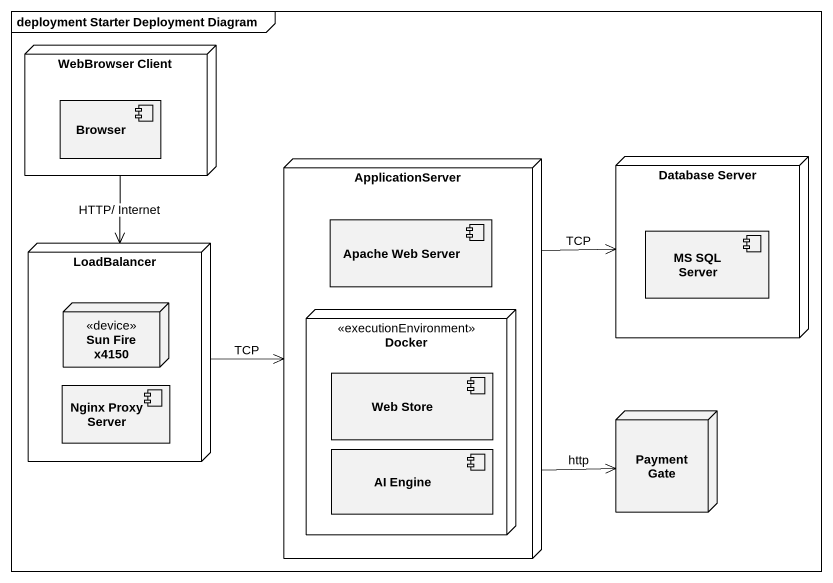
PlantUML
@startuml
mainframe deployment Starter Deployment Diagram
node "WebBrowser Client" as WebBrowser_Client {
  component Browser
}
node ApplicationServer {
  component "Apache Web Server" as Apache_Web_Server
  node Docker <<executionEnvironment>> {
    component "Web Store" as Web_Store
    component "AI Engine" as AI_Engine
  }
}
node "Database Server" as Database_Server {
  component "MS SQL Server" as MS_SQL_Server
}
node LoadBalancer {
  node "Sun Fire x4150" as Sun_Fire_x4150 <<device>>
  component "Nginx Proxy Server" as Nginx_Proxy_Server
}
node "Payment Gate" as Payment_Gate
WebBrowser_Client --> LoadBalancer : HTTP/ Internet
ApplicationServer -right-> Database_Server : TCP
ApplicationServer -right-> Payment_Gate : http
LoadBalancer -right-> ApplicationServer : TCP
@enduml
